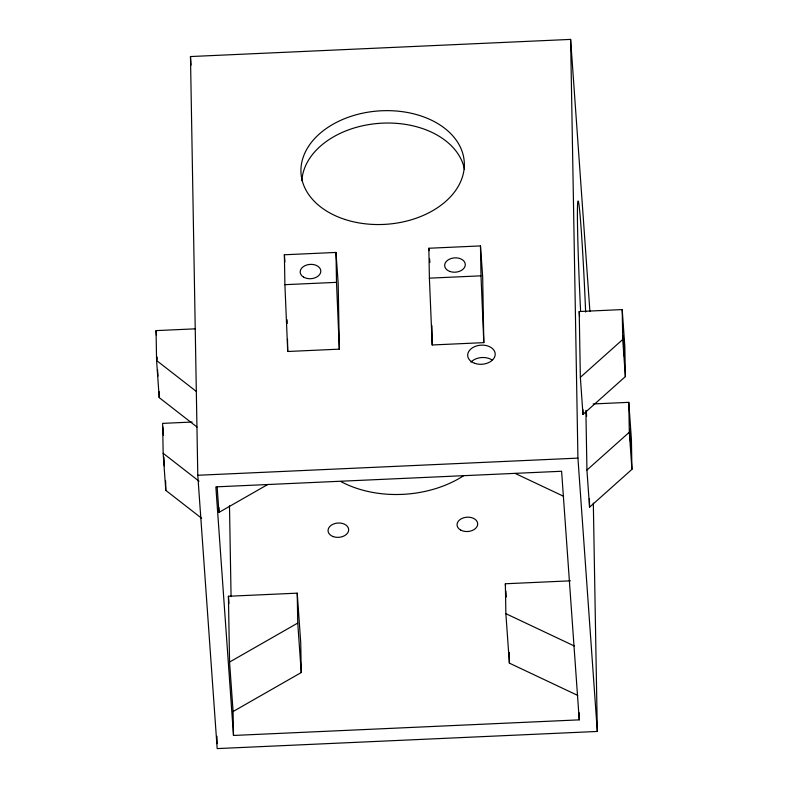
<?xml version="1.0" encoding="UTF-8"?>
<svg xmlns="http://www.w3.org/2000/svg" width="788" height="788" viewBox="0 0 788 788"><rect width="100%" height="100%" fill="white"/><g stroke="black" fill="none" stroke-linecap="round" stroke-linejoin="round"><path stroke-width="1.18" d="M157.157 359.683L157.167 357.092M580.352 377.324L622.727 339.49L622.205 309.586L579.21 311.526L580.352 377.324L582.982 414.429L625.367 376.595L624.845 346.681L622.205 309.586M628.785 402.343L631.415 439.448L631.937 469.353L589.562 507.186L586.932 470.081L629.307 432.248L628.785 402.343L593.157 403.949M217.153 487.063L218.956 512.407L267.959 484.384M229.564 662.058L297.746 623.062L297.224 593.157L228.422 596.26L229.564 662.058L233.081 711.525L233.494 735.46L579.239 719.858L579.111 712.677M233.081 711.525L301.252 672.538L300.73 642.624L297.224 593.157M593.325 503.059L597.314 731.451L217.173 748.6L197.788 475.272L190.479 56.549L570.62 39.4L589.916 311.506M284.379 254.77L335.983 252.436L338.18 283.355L339.323 349.153L287.719 351.487L284.901 284.675L284.379 254.77L284.892 261.902M428.869 248.25L480.473 245.915L482.67 276.834L483.812 342.642L432.208 344.967L429.391 278.154L428.869 248.25L429.036 250.623M284.901 284.675L336.506 282.35L335.983 252.436M429.391 278.154L480.995 275.83L480.473 245.915M197.02 427.047L159.215 397.625L156.585 360.52L156.063 330.615L195.375 328.832M192.124 422.043L162.633 423.373L163.155 453.277L165.795 490.382L201.669 518.297M197.788 475.272L577.929 458.124L570.62 39.4M577.712 695.41L509.393 663.141L505.876 613.675L505.354 583.77L570.473 580.825M515.106 473.391L563.597 496.292M505.876 613.675L574.206 645.943M156.585 360.52L196.33 391.449M163.155 453.277L199.029 481.192M157.974 376.122L157.531 369.611M622.727 339.49L625.367 376.595M629.307 432.248L631.937 469.353M579.21 311.526L579.544 316.313M586.292 411.464L586.636 416.251M577.929 458.124L597.314 731.451M579.239 719.858L561.608 471.263L215.863 486.866L233.494 735.46M505.354 583.77L505.532 586.183M505.866 591.01L506.3 597.038M429.627 258.947L429.884 262.522M297.746 623.062L301.252 672.538M190.479 56.549L191.08 65.128M228.422 596.26L228.934 603.5M156.063 330.615L156.398 335.402M162.889 426.958L163.49 435.34M164.318 465.875L163.874 457.03M480.995 275.83L483.812 342.642M336.506 282.35L339.323 349.153M589.414 498.656L589.562 507.186M585.888 410.371L586.932 470.081M582.903 409.553L582.982 414.429M509.196 652.375L509.393 663.141M431.873 325.474L432.208 344.967M287.167 319.8L287.236 323.454M287.512 339.303L287.719 351.487M229.485 505.788L231.071 596.624M218.867 507.531L218.956 512.407M216.956 736.317L217.084 743.685M165.628 480.808L165.795 490.382M159.107 391.636L159.215 397.625M470.948 362.106A13.78 9.564 -4.1 0 1 491.929 359.88M580.579 310.58A94.737 2.522 87.4 0 1 578.156 201.058A94.737 2.522 87.4 0 1 585.632 312.058M463.659 475.706A94.737 65.759 -4.1 0 1 340.78 481.488M301.873 180.688A81.814 56.795 -4.1 0 1 379.668 123.312A81.814 56.795 -4.1 0 1 464.487 169.39M623.318 336.062L624.352 356.097L623.318 336.062M629.898 428.82L630.932 448.855L629.898 428.82M345.154 219.517A81.814 56.795 -4.1 0 0 464.26 161.944A81.814 56.795 -4.1 0 0 338.495 121.372A81.814 56.795 -4.1 0 0 345.154 219.517M474.711 363.317A13.78 9.564 -4.1 0 0 495.209 354.098A13.78 9.564 -4.1 0 0 474.415 346.74A13.78 9.564 -4.1 0 0 474.711 363.317M449.928 271.476A10.333 7.171 -4.1 0 0 465.304 264.561A10.333 7.171 -4.1 0 0 449.712 259.045A10.333 7.171 -4.1 0 0 449.928 271.476M460.822 530.147A10.333 7.171 -4.1 0 0 477.558 525.163A10.333 7.171 -4.1 0 0 463.738 517.765A10.333 7.171 -4.1 0 0 460.822 530.147M333.314 536.628A10.333 7.171 -4.1 0 0 348.68 529.713A10.333 7.171 -4.1 0 0 333.097 524.197A10.333 7.171 -4.1 0 0 333.314 536.628M303.597 277.14A10.333 7.171 -4.1 0 0 320.588 272.668A10.333 7.171 -4.1 0 0 307.3 264.837A10.333 7.171 -4.1 0 0 303.597 277.14"/></g></svg>
